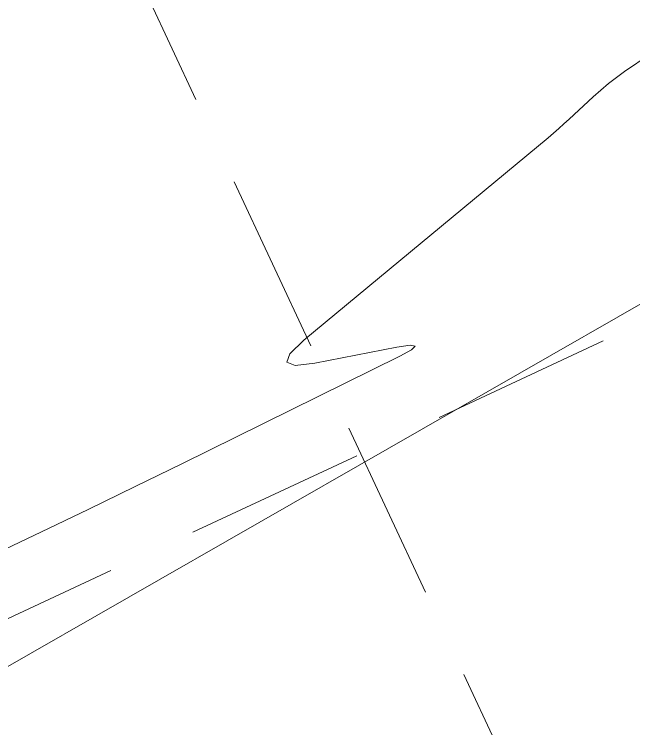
# Model space of a CAD drawing. Extents: x 2498567 to 2501210, y 7092229 to 7094464.
# Drawn here: x 2500216.48 to 2500246.4, y 7093261.05 to 7093295.55 of the extents above; entities that cross this region are included whole.
import ezdxf

# ---------------------------------------------------------------- set-up
doc = ezdxf.new("R2010")
doc.units = 0
doc.header["$MEASUREMENT"] = 0
doc.linetypes.add('DGN Style 6', pattern=[2507.657798, 1.318432, -527.372828, 922.902449, -527.372828, 1.318432, -527.372828])
doc.linetypes.add('HIDDEN', pattern=[0.375, 0.25, -0.125])
doc.layers.add('GRID', color=254, linetype='HIDDEN')
doc.layers.add('Level 31', color=254, linetype='Continuous', lineweight=0)
doc.layers.add('RW_Ex_ROW', color=30, linetype='DGN Style 6', lineweight=0)

msp = doc.modelspace()

# ---------------------------------------------------------------- linework, layer by layer
at = {"layer": 'GRID', "color": 252, "linetype": 'HIDDEN', "lineweight": 0, "ltscale": 35}
for p, q in [((2499861.027, 7094072.562), (2500382.174, 7092954.889)), ((2498987.978, 7092693.691), (2500967.606, 7093616.749))]:
    msp.add_line(p, q, dxfattribs=at)
at = {"layer": 'Level 31', "color": 35, "linetype": 'Continuous', "lineweight": 13}
for p, q in [((2500249.075, 7093294.903), (2500245.961, 7093292.778)), ((2500245.961, 7093292.778), (2500245.565, 7093292.497)), ((2500245.18, 7093292.202), (2500244.807, 7093291.892)), ((2500245.565, 7093292.497), (2500245.18, 7093292.202)), ((2500244.807, 7093291.892), (2500244.446, 7093291.569)), ((2500244.446, 7093291.569), (2500243.283, 7093290.487)), ((2500243.283, 7093290.487), (2500243.032, 7093290.258)), ((2500243.032, 7093290.258), (2500242.778, 7093290.031)), ((2500242.521, 7093289.809), (2500242.261, 7093289.59)), ((2500242.778, 7093290.031), (2500242.521, 7093289.809)), ((2500242.261, 7093289.59), (2500230.466, 7093279.809)), ((2500230.466, 7093279.809), (2500229.785, 7093279.149)), ((2500230.99, 7093278.702), (2500234.953, 7093279.471)), ((2500234.953, 7093279.471), (2500235.599, 7093279.568)), ((2500235.599, 7093279.568), (2500235.839, 7093279.527)), ((2500235.839, 7093279.527), (2500235.672, 7093279.35)), ((2500229.785, 7093279.149), (2500229.645, 7093278.744)), ((2500235.672, 7093279.35), (2500235.1, 7093279.036)), ((2500235.1, 7093279.036), (2500224.577, 7093273.848)), ((2500229.645, 7093278.744), (2500230.047, 7093278.595)), ((2500230.047, 7093278.595), (2500230.99, 7093278.702)), ((2500224.577, 7093273.848), (2500222.319, 7093272.742)), ((2500222.319, 7093272.742), (2500220.057, 7093271.645)), ((2500220.057, 7093271.645), (2500217.79, 7093270.558)), ((2500217.79, 7093270.558), (2500215.518, 7093269.482))]:
    msp.add_line(p, q, dxfattribs=at)
at = {"layer": 'RW_Ex_ROW', "color": 254}
msp.add_line((2500931.408, 7093673.371), (2499777.548, 7093013.067), dxfattribs=at)

doc.saveas('drawing.dxf')
